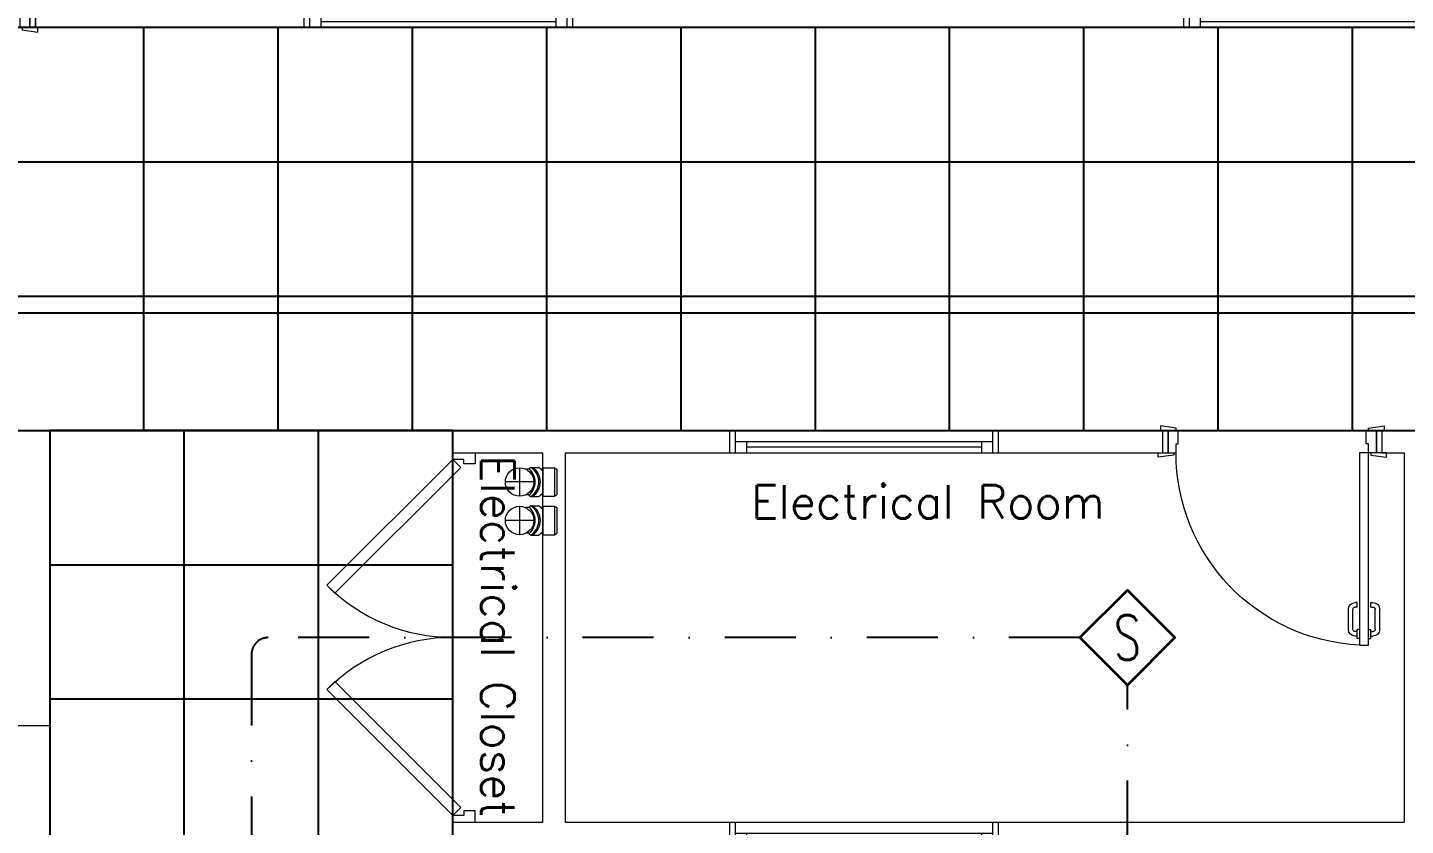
# Model space of a CAD drawing. Header units: inches. Extents: x -246178 to 57169, y -29325 to 19878.
# Drawn here: x 17698 to 23854, y -4512 to -947 of the extents above; entities that cross this region are included whole.
import ezdxf
from ezdxf.enums import TextEntityAlignment as Align

# ---------------------------------------------------------------- set-up
doc = ezdxf.new("R2010")
doc.units = ezdxf.units.IN
doc.header["$LTSCALE"] = 25
doc.header["$MEASUREMENT"] = 0
doc.linetypes.add('DASHDOT', pattern=[25.4, 12.7, -6.35, 0, -6.35])
doc.layers.get('0').update_dxf_attribs({"color": 8})
for name, color, linetype, lineweight in [('00-Ground Floor$0$72_EGR_BASE_TEXT', 252, 'Continuous', 5), ('00-Ground Floor$0$Aluminum', 251, 'Continuous', 5), ('00-Ground Floor$0$M-DR-SS', 30, 'Continuous', 5), ('00-Ground Floor$0$Walls', 251, 'Continuous', 5), ('00-Ground Floor$0$Wooden Joinery', 251, 'Continuous', 5), ('E-LITE-CLNG-CNDT', 6, 'DASHDOT', 35), ('F-ALRM-CLNG @ 100', 33, 'Continuous', 35), ('F-ALRM-CLNG-CNDT', 51, 'DASHDOT', 25), ('F-ALRM-CNDT-SPLY', 43, 'POWER SUPPLY', 25)]:
    doc.layers.add(name, color=color, linetype=linetype, lineweight=lineweight)
doc.layers.add('00-Ground Floor$0$False Ceiling', color=251, linetype='Continuous')
doc.styles.add('00-Ground Floor$0$SIMPLEX', font='SIMPLEX.shx', dxfattribs={"height": 150})
doc.styles.add('DC_Simplex', font='SIMPLEX.shx', dxfattribs={"width": 0.7})
doc.styles.get("Standard").update_dxf_attribs({"font": 'arial.ttf'})
doc.linetypes.add('POWER SUPPLY', pattern='A,50.8,-4,["PS",Standard,S=4.5,R=0,X=0,Y=-2.25],-11', length=65.8)

# ---------------------------------------------------------------- blocks, each defined once
blk = doc.blocks.new('00-Ground Floor$0$A$C72370EFE')
at = {"layer": '00-Ground Floor$0$Wooden Joinery'}
for p, q in [((-0.01, -0.04), (-0.02, -0.04)), ((-0.01, -0.06), (-0.02, -0.06)), ((-0.01, -0.03), (-0.01, -0.07)), ((0, -0.03), (-0.01, -0.03)), ((0.04, -0.03), (0.05, -0.03)), ((0.05, -0.03), (0.05, -0.07)), ((0.05, -0.04), (0.06, -0.04)), ((0.05, -0.06), (0.06, -0.06)), ((-0.05, -0.07), (-0.05, -0.16)), ((-0.03, -0.07), (-0.03, -0.16)), ((0, -0.07), (-0.01, -0.07)), ((0.04, -0.07), (0.05, -0.07)), ((0.07, -0.07), (0.07, -0.16)), ((0.09, -0.07), (0.09, -0.16)), ((-0.01, -0.17), (-0.02, -0.17)), ((-0.01, -0.17), (-0.01, -0.19)), ((0.05, -0.17), (0.06, -0.17)), ((0.05, -0.17), (0.05, -0.19)), ((-0.01, -0.19), (-0.02, -0.19)), ((0.05, -0.19), (0.06, -0.19))]:
    blk.add_line(p, q, dxfattribs=at)
for centre, radius, start, end in [((-0.02, -0.07), 0.03, 90, 180), ((-0.02, -0.07), 0.01, 90, 180), ((0.06, -0.07), 0.03, 0, 90), ((0.06, -0.07), 0.01, 0, 90), ((-0.02, -0.16), 0.03, 180, 270), ((-0.02, -0.16), 0.01, 180, 270), ((0.06, -0.16), 0.01, 270, 0), ((0.06, -0.16), 0.03, 270, 0)]:
    blk.add_arc(centre, radius, start, end, dxfattribs=at)
blk = doc.blocks.new('00-Ground Floor$0$A$C5DAD61B4')
at = {"layer": '00-Ground Floor$0$Wooden Joinery'}
for points in [[(80, 959.1), (80, 969.1), (10, 979.1), (10, 959.1)], [(940, 959.1), (940, 969.1), (1010, 979.1), (1010, 959.1)], [(70, 859.1), (70, 849.1), (0, 839.1), (0, 859.1)], [(120, 859.1), (120, 0), (80, 0), (80, 859.1)], [(950, 859.1), (950, 849.1), (1020, 839.1), (1020, 859.1)]]:
    blk.add_lwpolyline(points, close=True, dxfattribs=at)
for points in [[(45, 859.1), (45, 959.1), (20, 959.1), (20, 859.1), (45, 859.1)], [(45, 859.1), (80, 859.1), (80, 899.1), (90, 899.1), (90, 959.1), (45, 959.1), (45, 859.1)], [(975, 859.1), (940, 859.1), (940, 899.1), (930, 899.1), (930, 959.1), (975, 959.1), (975, 859.1)], [(975, 859.1), (975, 959.1), (1000, 959.1), (1000, 859.1), (975, 859.1)]]:
    blk.add_lwpolyline(points, dxfattribs=at)
blk.add_arc((80, 859.1), 860, 272.66603, 0, dxfattribs=at)
at = {"layer": '00-Ground Floor$0$Wooden Joinery', "xscale": 999.9999999998854, "yscale": 999.9999999998854, "zscale": 999.9999999998854, "rotation": 180}
blk.add_blockref('00-Ground Floor$0$A$C72370EFE', (120, 0), dxfattribs=at)
blk = doc.blocks.new('*U80')
at = {"layer": '00-Ground Floor$0$Wooden Joinery'}
for points in [[(627.5, 526.8), (65.4, -35.4), (30, 0), (592.1, 562.1)], [(1022.5, 526.8), (1584.6, -35.4), (1620, 0), (1057.9, 562.1)], [(30, 0), (0, 0), (0, -100), (50, -100), (50, -50), (30, -50), (30, 0)], [(1620, 0), (1650, 0), (1650, -100), (1600, -100), (1600, -50), (1620, -50), (1620, 0)]]:
    blk.add_lwpolyline(points, close=True, dxfattribs=at)
for centre, start, end in [((30, 0), 0, 45), ((1620, 0), 135, 180)]:
    blk.add_arc(centre, 795, start, end, dxfattribs=at)
blk = doc.blocks.new('00-Ground Floor$0$4S')
at = {"color": 0}
for p, q in [((-51, 61), (-61, 55)), ((0, 61), (-51, 61)), ((0, -61), (0, 61)), ((-51, -61), (-61, -55)), ((0, -61), (-51, -61))]:
    blk.add_line(p, q, dxfattribs=at)
at = {"color": 10}
for p, q in [((-51, -61), (-51, 61)), ((-61, -55), (-61, 55))]:
    blk.add_line(p, q, dxfattribs=at)
blk = doc.blocks.new('00-Ground Floor$0$2E-45-110-T1')
for p, q in [((-48, 62.6), (-81.4, 62.6)), ((-99.2, 55), (-91.4, 55)), ((-42.3, 55), (-26.4, 55)), ((-99.2, -55), (-91.4, -55)), ((-42.3, -55), (-26.4, -55)), ((-48, -62.6), (-81.3, -62.6))]:
    blk.add_line(p, q)
at = {"color": 10}
for p, q in [((0, -61), (0, 61)), ((-61, 0), (61, 0))]:
    blk.add_line(p, q, dxfattribs=at)
blk.add_circle((0, 0), 61)
for centre, start, end in [((-42, 0), 122.15905, 140.74584), ((-15.4, 0), 122.15905, 237.84243), ((-8.7, 0), 122.13771, 237.86377), ((-87.3, 0), 48.08461, 57.86229), ((7.1, 0), 131.91539, 228.08579), ((-42, 0), 219.25416, 237.84243), ((-87.3, 0), 302.13623, 311.91421)]:
    blk.add_arc(centre, 73.9, start, end)
blk.add_blockref('00-Ground Floor$0$4S', (-99.2, 0))
blk = doc.blocks.new('00-Ground Floor$0$A$C37be4daf')
at = {"layer": '00-Ground Floor$0$Aluminum'}
for p, q in [((1416, 598.2), (216, 598.2)), ((241, 498.2), (241, 598.2)), ((291, 548.2), (291, 598.2)), ((291, 573.2), (1341, 573.2)), ((1341, 548.2), (1341, 598.2)), ((1391, 498.2), (1391, 598.2)), ((1416, 498.2), (216, 498.2)), ((1391, 548.2), (241, 548.2))]:
    blk.add_line(p, q, dxfattribs=at)
at = {"layer": '00-Ground Floor$0$Walls'}
for p, q in [((216, 498.2), (216, 598.2)), ((1416, 498.2), (1416, 598.2))]:
    blk.add_line(p, q, dxfattribs=at)
blk = doc.blocks.new('00-Ground Floor$0$A$Ce9e1c4c3')
at = {"layer": '00-Ground Floor$0$False Ceiling', "color": 254, "linetype": 'Continuous'}
for p, q in [((-51182.1, -947.4, 0), (-87736.7, -947.4, 0)), ((-81782.1, -2747.4), (-81782.1, -947.4)), ((-81182.1, -2747.4), (-81182.1, -947.4)), ((-80582.1, -2747.4), (-80582.1, -947.4)), ((-79982.1, -2747.4), (-79982.1, -947.4)), ((-79382.1, -2747.4), (-79382.1, -947.4)), ((-78782.1, -2747.4), (-78782.1, -947.4)), ((-78182.1, -2747.4), (-78182.1, -947.4)), ((-77582.1, -2747.4), (-77582.1, -947.4)), ((-76982.1, -2747.4), (-76982.1, -947.4)), ((-76382.1, -2747.4), (-76382.1, -947.4)), ((-87736.7, -1547.4), (-51182.1, -1547.4)), ((-87736.7, -2147.4), (-51182.1, -2147.4)), ((-87736.7, -2747.4, 0), (-51182.1, -2747.4, 0)), ((-80402.3, -2747.4, 0), (-82202.3, -2747.4, 0)), ((-82202.3, -2747.4, 0), (-82202.3, -12867.4, 0)), ((-81602.3, -12867.4), (-81602.3, -2747.4)), ((-81002.3, -12867.4), (-81002.3, -2747.4)), ((-80402.3, -12867.4, 0), (-80402.3, -2747.4, 0)), ((-82202.3, -3347.4), (-80402.3, -3347.4)), ((-82202.3, -3947.4), (-80402.3, -3947.4))]:
    blk.add_line(p, q, dxfattribs=at)
blk = doc.blocks.new('00-Ground Floor')
at = {"layer": '00-Ground Floor$0$Walls'}
for p, q in [((17732.9, -847.4, 0), (17732.9, -947.4, 0)), ((17732.9, -947.4, 0), (43417.9, -947.4, 0)), ((19597.7, -2847.4, 0), (19597.7, -2747.4, 0)), ((19597.7, -2747.4, 0), (22769.5, -2747.4, 0)), ((22769.5, -2747.4, 0), (22769.5, -2847.4, 0)), ((23749.5, -2747.4, 0), (23749.5, -2847.4, 0)), ((23749.5, -2747.4, 0), (29549.5, -2747.4, 0)), ((19597.7, -2847.4, 0), (19999.5, -2847.4, 0)), ((19999.5, -4497.4, 0), (19999.5, -2847.4, 0)), ((20099.5, -2847.4, 0), (22769.5, -2847.4, 0)), ((20099.5, -2847.4, 0), (20099.5, -4497.4, 0)), ((23749.5, -2847.4, 0), (23849.5, -2847.4, 0)), ((23849.5, -2847.4, 0), (23849.5, -4497.4, 0)), ((17797.7, -4067.4, 0), (14197.9, -4067.4, 0)), ((17797.7, -6087.4, 0), (17797.7, -4067.4, 0)), ((19597.7, -4617.4, 0), (19597.7, -4497.4, 0)), ((19597.7, -4497.4, 0), (19999.5, -4497.4, 0)), ((20099.5, -4497.4, 0), (23849.5, -4497.4, 0))]:
    blk.add_line(p, q, dxfattribs=at)
at = {"rotation": 180}
for p in [(20348.9, -349.2, 0), (24278.9, -349.2, 0), (22250.5, -2249.2, 0), (22250.5, -3999.2, 0)]:
    blk.add_blockref('00-Ground Floor$0$A$C37be4daf', p, dxfattribs=at)
at = {"layer": '00-Ground Floor$0$False Ceiling', "color": 254}
blk.add_blockref('00-Ground Floor$0$A$Ce9e1c4c3', (100000, 0), dxfattribs=at)
at = {"layer": '00-Ground Floor$0$M-DR-SS', "xscale": 1.040985465462118, "yscale": 1.040985465462118, "zscale": 1.040985465462118, "rotation": 179.9999999999943}
for p in [(19896.2, -2977.8, 0), (19896.2, -3149.8, 0)]:
    blk.add_blockref('00-Ground Floor$0$2E-45-110-T1', p, dxfattribs=at)
at = {"layer": '00-Ground Floor$0$Wooden Joinery'}
for name, p, rotation in [('00-Ground Floor$0$A$C5DAD61B4', (17752.9, 11.6, 0), 180), ('*U80', (19597.7, -4497.4, 0), 89.99999999999999)]:
    blk.add_blockref(name, p, dxfattribs=dict(at, rotation=rotation))
at = {"layer": '00-Ground Floor$0$Wooden Joinery', "xscale": -1}
blk.add_blockref('00-Ground Floor$0$A$C5DAD61B4', (23769.5, -3706.5, 0), dxfattribs=at)
at = {"layer": '00-Ground Floor$0$72_EGR_BASE_TEXT', "insert": (19874, -3667.2, 0), "char_height": 150, "attachment_point": 2, "rotation": 270, "style": '00-Ground Floor$0$SIMPLEX'}
blk.add_mtext('Electrical Closet', dxfattribs=at)
at = {"layer": '00-Ground Floor$0$72_EGR_BASE_TEXT', "insert": (21721.3, -2991.7, 0), "char_height": 150, "attachment_point": 2, "style": '00-Ground Floor$0$SIMPLEX'}
blk.add_mtext('Electrical Room', dxfattribs=at)
blk = doc.blocks.new('A$C5CF53093')
blk.add_lwpolyline([(0, -212.1), (-212.1, 0), (0, 212.1), (212.1, 0)], close=True)
blk = doc.blocks.new('*U12')
at = {"xscale": 0.01, "yscale": 0.01, "zscale": 0.01}
blk.add_blockref('A$C5CF53093', (0.007, -0.007), dxfattribs=at)
at = {"color": 6, "style": 'DC_Simplex', "width": 0.7, "flags": 8}
blk.add_attdef('TYPE', text='', height=2, rotation=360, dxfattribs=at).set_placement((0, 0), align=Align.MIDDLE_CENTER)

msp = doc.modelspace()

# ---------------------------------------------------------------- linework, layer by layer
at = {"layer": 'F-ALRM-CLNG-CNDT', "elevation": 0}
msp.add_lwpolyline([(22400.3, -3673.1), (18773.4, -3673.1, 0.414214), (18698.4, -3748.1), (18698.4, -7636)], format="xyb", dxfattribs=at)
at = {"layer": 'F-ALRM-CLNG-CNDT'}
msp.add_lwpolyline([(22612.4, -5264.4), (22612.4, -3885.3)], dxfattribs=at)
at = {"layer": 'F-ALRM-CNDT-SPLY'}
msp.add_lwpolyline([(15637.8, -2222.4), (30514.5, -2222.4)], dxfattribs=at)

# ---------------------------------------------------------------- block references
at = {"layer": 'E-LITE-CLNG-CNDT'}
msp.add_blockref('00-Ground Floor', (0, 0), dxfattribs=at)
at = {"layer": 'F-ALRM-CLNG @ 100', "xscale": 100, "yscale": 100, "zscale": 100}
msp.add_blockref('*U12', (22611.7, -3672.4, 0), dxfattribs=at).add_auto_attribs({'TYPE': 'S'})

doc.saveas('drawing.dxf')
